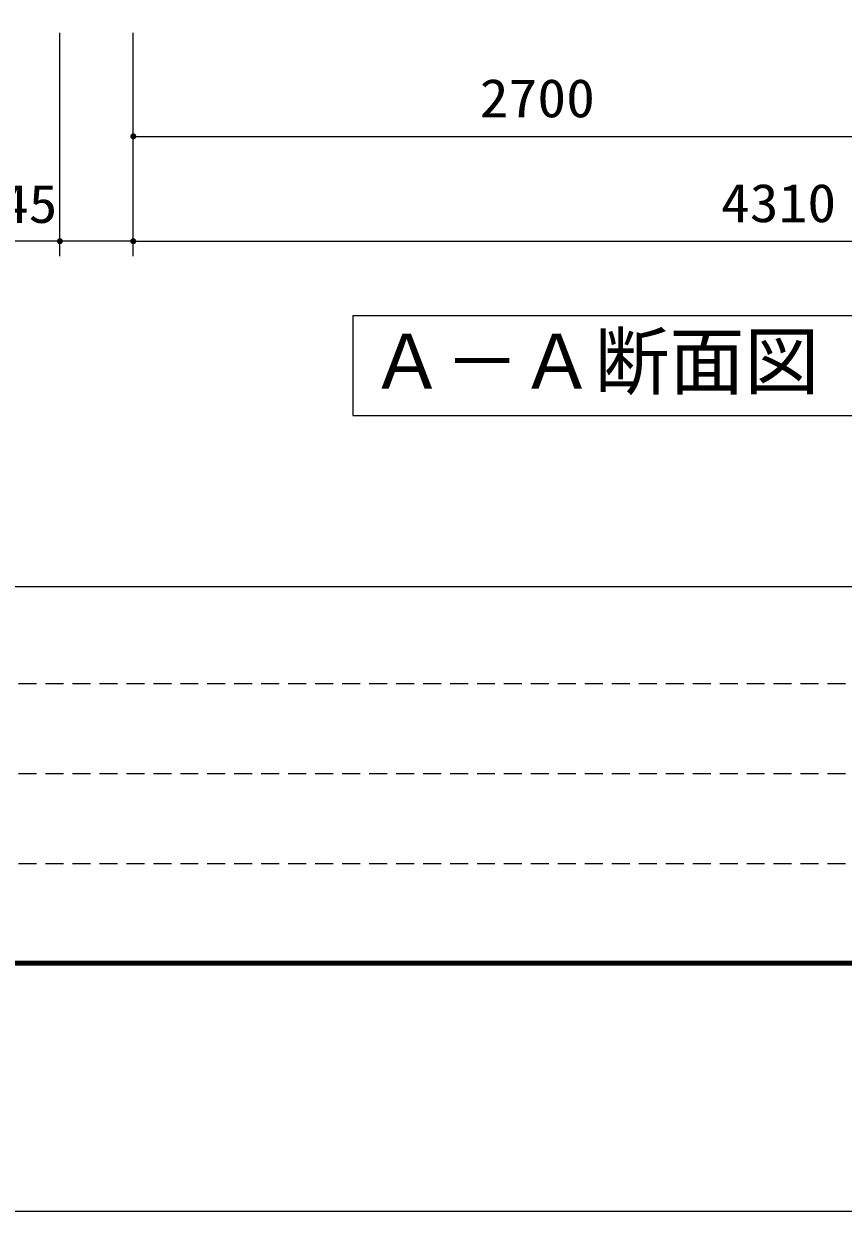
# Model space of a CAD drawing. Units: millimetres, scale not verified. Extents: x -14850 to 14850, y -10500 to 10500.
# Drawn here: x -10443 to -7708, y -10500 to -6536 of the extents above; entities that cross this region are included whole.
import ezdxf
from ezdxf.enums import TextEntityAlignment as Align

# ---------------------------------------------------------------- set-up
doc = ezdxf.new("R2010")
doc.units = ezdxf.units.MM
doc.header["$LTSCALE"] = 50
doc.linetypes.add('DASHED1', pattern=[1.8, 1.2, -0.6])
for name, color, linetype, lineweight in [('0-0_製作', 5, 'Continuous', 25), ('0-1_躯体', 3, 'Continuous', 25), ('0-7_図面枠', 7, 'Continuous', 25), ('0-8_Axis_waku', 7, 'Continuous', 25)]:
    doc.layers.add(name, color=color, linetype=linetype, lineweight=lineweight)
doc.styles.add('ＭＳ ゴシック', font='')
doc.styles.get('ＭＳ ゴシック').set_extended_font_data('MS Gothic')

msp = doc.modelspace()

# ---------------------------------------------------------------- linework, layer by layer
at = {"layer": '0-0_製作', "color": 2}
for p, q in [((-10322.04, -7311.9), (-10322.04, -6566.77)), ((-10077.04, -7311.9), (-10077.04, -6566.77)), ((-10077.04, -6911.9), (-7377.04, -6911.9)), ((-10322.04, -7261.9), (-10641.35, -7261.9)), ((-10077.04, -7261.9), (-10322.04, -7261.9)), ((-10077.04, -7261.9), (-5767.04, -7261.9))]:
    msp.add_line(p, q, dxfattribs=at)
at = {"layer": '0-0_製作'}
for points in [[(-10087.02, -6911.28), (-10077.04, -6911.9), (-10087.04, -6911.9)], [(-10087.04, -6911.9), (-10081.3, -6920.95), (-10086.96, -6913.16)], [(-10087.04, -6911.9), (-10080.13, -6921.41), (-10081.3, -6920.95)], [(-10077.04, -6911.9), (-10080.13, -6921.41), (-10087.04, -6911.9)], [(-10086.86, -6910.03), (-10077.04, -6911.9), (-10087.02, -6911.28)], [(-10086.96, -6913.16), (-10082.4, -6920.35), (-10086.73, -6914.39)], [(-10086.96, -6913.16), (-10081.3, -6920.95), (-10082.4, -6920.35)], [(-10086.55, -6908.81), (-10077.04, -6911.9), (-10086.86, -6910.03)], [(-10086.73, -6914.39), (-10083.42, -6919.61), (-10086.34, -6915.58)], [(-10086.73, -6914.39), (-10082.4, -6920.35), (-10083.42, -6919.61)], [(-10086.09, -6907.65), (-10077.04, -6911.9), (-10086.55, -6908.81)], [(-10086.34, -6915.58), (-10084.33, -6918.75), (-10085.8, -6916.72)], [(-10086.34, -6915.58), (-10083.42, -6919.61), (-10084.33, -6918.75)], [(-10085.48, -6906.54), (-10077.04, -6911.9), (-10086.09, -6907.65)], [(-10085.8, -6916.72), (-10084.33, -6918.75), (-10085.13, -6917.78)], [(-10084.75, -6905.53), (-10077.04, -6911.9), (-10085.48, -6906.54)], [(-10083.89, -6904.61), (-10077.04, -6911.9), (-10084.75, -6905.53)], [(-10082.92, -6903.81), (-10077.04, -6911.9), (-10083.89, -6904.61)], [(-10081.86, -6903.14), (-10077.04, -6911.9), (-10082.92, -6903.81)], [(-10081.86, -6903.14), (-10077.04, -6901.9), (-10077.04, -6911.9)], [(-10080.72, -6902.61), (-10077.04, -6901.9), (-10081.86, -6903.14)], [(-10079.53, -6902.22), (-10077.04, -6901.9), (-10080.72, -6902.61)], [(-10077.04, -6911.9), (-10078.91, -6921.73), (-10080.13, -6921.41)], [(-10078.29, -6901.98), (-10077.04, -6901.9), (-10079.53, -6902.22)], [(-10077.04, -6911.9), (-10077.67, -6921.88), (-10078.91, -6921.73)], [(-10077.04, -6911.9), (-10077.04, -6921.9), (-10077.67, -6921.88)], [(-10077.04, -6901.9), (-10067.04, -6911.9), (-10077.04, -6911.9)], [(-10076.41, -6901.92), (-10067.04, -6911.9), (-10077.04, -6901.9)], [(-10077.04, -6911.9), (-10075.79, -6921.82), (-10077.04, -6921.9)], [(-10077.04, -6911.9), (-10074.55, -6921.59), (-10075.79, -6921.82)], [(-10077.04, -6911.9), (-10073.36, -6921.2), (-10074.55, -6921.59)], [(-10077.04, -6911.9), (-10072.22, -6920.67), (-10073.36, -6921.2)], [(-10077.04, -6911.9), (-10071.16, -6919.99), (-10072.22, -6920.67)], [(-10067.04, -6911.9), (-10071.16, -6919.99), (-10077.04, -6911.9)], [(-10075.17, -6902.08), (-10067.04, -6911.9), (-10076.41, -6901.92)], [(-10073.95, -6902.39), (-10067.04, -6911.9), (-10075.17, -6902.08)], [(-10072.78, -6902.85), (-10067.04, -6911.9), (-10073.95, -6902.39)], [(-10072.78, -6902.85), (-10067.12, -6910.65), (-10067.04, -6911.9)], [(-10071.68, -6903.46), (-10067.12, -6910.65), (-10072.78, -6902.85)], [(-10071.68, -6903.46), (-10067.36, -6909.42), (-10067.12, -6910.65)], [(-10070.67, -6904.2), (-10067.36, -6909.42), (-10071.68, -6903.46)], [(-10067.04, -6911.9), (-10070.2, -6919.19), (-10071.16, -6919.99)], [(-10070.67, -6904.2), (-10067.74, -6908.22), (-10067.36, -6909.42)], [(-10069.75, -6905.06), (-10067.74, -6908.22), (-10070.67, -6904.2)], [(-10067.04, -6911.9), (-10069.34, -6918.28), (-10070.2, -6919.19)], [(-10069.75, -6905.06), (-10068.28, -6907.09), (-10067.74, -6908.22)], [(-10068.95, -6906.03), (-10068.28, -6907.09), (-10069.75, -6905.06)], [(-10067.04, -6911.9), (-10068.6, -6917.26), (-10069.34, -6918.28)], [(-10067.04, -6911.9), (-10067.99, -6916.16), (-10068.6, -6917.26)], [(-10067.04, -6911.9), (-10067.53, -6914.99), (-10067.99, -6916.16)], [(-10067.04, -6911.9), (-10067.22, -6913.78), (-10067.53, -6914.99)], [(-10067.04, -6911.9), (-10067.06, -6912.53), (-10067.22, -6913.78)], [(-10327.92, -7253.81), (-10322.04, -7261.9), (-10328.89, -7254.61)], [(-10326.86, -7253.14), (-10322.04, -7261.9), (-10327.92, -7253.81)], [(-10326.86, -7253.14), (-10322.04, -7251.9), (-10322.04, -7261.9)], [(-10325.72, -7252.61), (-10322.04, -7251.9), (-10326.86, -7253.14)], [(-10324.53, -7252.22), (-10322.04, -7251.9), (-10325.72, -7252.61)], [(-10323.29, -7251.98), (-10322.04, -7251.9), (-10324.53, -7252.22)], [(-10322.04, -7251.9), (-10312.04, -7261.9), (-10322.04, -7261.9)], [(-10321.41, -7251.92), (-10312.04, -7261.9), (-10322.04, -7251.9)], [(-10320.17, -7252.08), (-10312.04, -7261.9), (-10321.41, -7251.92)], [(-10318.95, -7252.39), (-10312.04, -7261.9), (-10320.17, -7252.08)], [(-10317.78, -7252.85), (-10312.04, -7261.9), (-10318.95, -7252.39)], [(-10317.78, -7252.85), (-10312.12, -7260.65), (-10312.04, -7261.9)], [(-10316.68, -7253.46), (-10312.12, -7260.65), (-10317.78, -7252.85)], [(-10316.68, -7253.46), (-10312.36, -7259.42), (-10312.12, -7260.65)], [(-10315.67, -7254.2), (-10312.36, -7259.42), (-10316.68, -7253.46)], [(-10082.92, -7253.81), (-10077.04, -7261.9), (-10083.89, -7254.61)], [(-10081.86, -7253.14), (-10077.04, -7261.9), (-10082.92, -7253.81)], [(-10081.86, -7253.14), (-10077.04, -7251.9), (-10077.04, -7261.9)], [(-10080.72, -7252.61), (-10077.04, -7251.9), (-10081.86, -7253.14)], [(-10079.53, -7252.22), (-10077.04, -7251.9), (-10080.72, -7252.61)], [(-10078.29, -7251.98), (-10077.04, -7251.9), (-10079.53, -7252.22)], [(-10077.04, -7251.9), (-10067.04, -7261.9), (-10077.04, -7261.9)], [(-10076.41, -7251.92), (-10067.04, -7261.9), (-10077.04, -7251.9)], [(-10075.17, -7252.08), (-10067.04, -7261.9), (-10076.41, -7251.92)], [(-10073.95, -7252.39), (-10067.04, -7261.9), (-10075.17, -7252.08)], [(-10072.78, -7252.85), (-10067.04, -7261.9), (-10073.95, -7252.39)], [(-10072.78, -7252.85), (-10067.12, -7260.65), (-10067.04, -7261.9)], [(-10071.68, -7253.46), (-10067.12, -7260.65), (-10072.78, -7252.85)], [(-10071.68, -7253.46), (-10067.36, -7259.42), (-10067.12, -7260.65)], [(-10070.67, -7254.2), (-10067.36, -7259.42), (-10071.68, -7253.46)], [(-10332.02, -7261.28), (-10322.04, -7261.9), (-10332.04, -7261.9)], [(-10332.04, -7261.9), (-10326.3, -7270.95), (-10331.96, -7263.16)], [(-10332.04, -7261.9), (-10325.13, -7271.41), (-10326.3, -7270.95)], [(-10322.04, -7261.9), (-10325.13, -7271.41), (-10332.04, -7261.9)], [(-10331.86, -7260.03), (-10322.04, -7261.9), (-10332.02, -7261.28)], [(-10331.96, -7263.16), (-10327.4, -7270.35), (-10331.73, -7264.39)], [(-10331.96, -7263.16), (-10326.3, -7270.95), (-10327.4, -7270.35)], [(-10331.55, -7258.81), (-10322.04, -7261.9), (-10331.86, -7260.03)], [(-10331.73, -7264.39), (-10328.42, -7269.61), (-10331.34, -7265.58)], [(-10331.73, -7264.39), (-10327.4, -7270.35), (-10328.42, -7269.61)], [(-10331.09, -7257.65), (-10322.04, -7261.9), (-10331.55, -7258.81)], [(-10331.34, -7265.58), (-10329.33, -7268.75), (-10330.8, -7266.72)], [(-10331.34, -7265.58), (-10328.42, -7269.61), (-10329.33, -7268.75)], [(-10330.48, -7256.54), (-10322.04, -7261.9), (-10331.09, -7257.65)], [(-10330.8, -7266.72), (-10329.33, -7268.75), (-10330.13, -7267.78)], [(-10329.75, -7255.53), (-10322.04, -7261.9), (-10330.48, -7256.54)], [(-10328.89, -7254.61), (-10322.04, -7261.9), (-10329.75, -7255.53)], [(-10322.04, -7261.9), (-10323.91, -7271.73), (-10325.13, -7271.41)], [(-10322.04, -7261.9), (-10322.67, -7271.88), (-10323.91, -7271.73)], [(-10322.04, -7261.9), (-10322.04, -7271.9), (-10322.67, -7271.88)], [(-10322.04, -7261.9), (-10320.79, -7271.82), (-10322.04, -7271.9)], [(-10322.04, -7261.9), (-10319.55, -7271.59), (-10320.79, -7271.82)], [(-10322.04, -7261.9), (-10318.36, -7271.2), (-10319.55, -7271.59)], [(-10322.04, -7261.9), (-10317.22, -7270.67), (-10318.36, -7271.2)], [(-10322.04, -7261.9), (-10316.16, -7269.99), (-10317.22, -7270.67)], [(-10312.04, -7261.9), (-10316.16, -7269.99), (-10322.04, -7261.9)], [(-10312.04, -7261.9), (-10315.2, -7269.19), (-10316.16, -7269.99)], [(-10315.67, -7254.2), (-10312.74, -7258.22), (-10312.36, -7259.42)], [(-10314.75, -7255.06), (-10312.74, -7258.22), (-10315.67, -7254.2)], [(-10312.04, -7261.9), (-10314.34, -7268.28), (-10315.2, -7269.19)], [(-10314.75, -7255.06), (-10313.28, -7257.09), (-10312.74, -7258.22)], [(-10313.95, -7256.03), (-10313.28, -7257.09), (-10314.75, -7255.06)], [(-10312.04, -7261.9), (-10313.6, -7267.26), (-10314.34, -7268.28)], [(-10312.04, -7261.9), (-10312.99, -7266.16), (-10313.6, -7267.26)], [(-10312.04, -7261.9), (-10312.53, -7264.99), (-10312.99, -7266.16)], [(-10312.04, -7261.9), (-10312.22, -7263.78), (-10312.53, -7264.99)], [(-10312.04, -7261.9), (-10312.06, -7262.53), (-10312.22, -7263.78)], [(-10087.02, -7261.28), (-10077.04, -7261.9), (-10087.04, -7261.9)], [(-10087.04, -7261.9), (-10081.3, -7270.95), (-10086.96, -7263.16)], [(-10087.04, -7261.9), (-10080.13, -7271.41), (-10081.3, -7270.95)], [(-10077.04, -7261.9), (-10080.13, -7271.41), (-10087.04, -7261.9)], [(-10086.86, -7260.03), (-10077.04, -7261.9), (-10087.02, -7261.28)], [(-10086.96, -7263.16), (-10082.4, -7270.35), (-10086.73, -7264.39)], [(-10086.96, -7263.16), (-10081.3, -7270.95), (-10082.4, -7270.35)], [(-10086.55, -7258.81), (-10077.04, -7261.9), (-10086.86, -7260.03)], [(-10086.73, -7264.39), (-10083.42, -7269.61), (-10086.34, -7265.58)], [(-10086.73, -7264.39), (-10082.4, -7270.35), (-10083.42, -7269.61)], [(-10086.09, -7257.65), (-10077.04, -7261.9), (-10086.55, -7258.81)], [(-10086.34, -7265.58), (-10084.33, -7268.75), (-10085.8, -7266.72)], [(-10086.34, -7265.58), (-10083.42, -7269.61), (-10084.33, -7268.75)], [(-10085.48, -7256.54), (-10077.04, -7261.9), (-10086.09, -7257.65)], [(-10085.8, -7266.72), (-10084.33, -7268.75), (-10085.13, -7267.78)], [(-10084.75, -7255.53), (-10077.04, -7261.9), (-10085.48, -7256.54)], [(-10083.89, -7254.61), (-10077.04, -7261.9), (-10084.75, -7255.53)], [(-10077.04, -7261.9), (-10078.91, -7271.73), (-10080.13, -7271.41)], [(-10077.04, -7261.9), (-10077.67, -7271.88), (-10078.91, -7271.73)], [(-10077.04, -7261.9), (-10077.04, -7271.9), (-10077.67, -7271.88)], [(-10077.04, -7261.9), (-10075.79, -7271.82), (-10077.04, -7271.9)], [(-10077.04, -7261.9), (-10074.55, -7271.59), (-10075.79, -7271.82)], [(-10077.04, -7261.9), (-10073.36, -7271.2), (-10074.55, -7271.59)], [(-10077.04, -7261.9), (-10072.22, -7270.67), (-10073.36, -7271.2)], [(-10077.04, -7261.9), (-10071.16, -7269.99), (-10072.22, -7270.67)], [(-10067.04, -7261.9), (-10071.16, -7269.99), (-10077.04, -7261.9)], [(-10067.04, -7261.9), (-10070.2, -7269.19), (-10071.16, -7269.99)], [(-10070.67, -7254.2), (-10067.74, -7258.22), (-10067.36, -7259.42)], [(-10069.75, -7255.06), (-10067.74, -7258.22), (-10070.67, -7254.2)], [(-10067.04, -7261.9), (-10069.34, -7268.28), (-10070.2, -7269.19)], [(-10069.75, -7255.06), (-10068.28, -7257.09), (-10067.74, -7258.22)], [(-10068.95, -7256.03), (-10068.28, -7257.09), (-10069.75, -7255.06)], [(-10067.04, -7261.9), (-10068.6, -7267.26), (-10069.34, -7268.28)], [(-10067.04, -7261.9), (-10067.99, -7266.16), (-10068.6, -7267.26)], [(-10067.04, -7261.9), (-10067.53, -7264.99), (-10067.99, -7266.16)], [(-10067.04, -7261.9), (-10067.22, -7263.78), (-10067.53, -7264.99)], [(-10067.04, -7261.9), (-10067.06, -7262.53), (-10067.22, -7263.78)]]:
    msp.add_solid(points, dxfattribs=at)
at = {"layer": '0-1_躯体'}
msp.add_line((-9343.95, -7510.1), (-6677.28, -7510.1), dxfattribs=at)
msp.add_lwpolyline([(-9343.95, -7510.1), (-9343.95, -7843.43), (-6677.28, -7843.43)], dxfattribs=at)
at = {"layer": '0-7_図面枠'}
msp.add_lwpolyline([(-14850, -10500), (14850, -10500), (14850, 10500), (-14850, 10500)], close=True, dxfattribs=at)
at = {"layer": '0-8_Axis_waku'}
for p, q in [((-12950, -8415), (14000, -8415)), ((14007, -9672.01), (-12957, -9672.01)), ((14006, -9671.01), (-12956, -9671.01)), ((14005, -9670.01), (-12955, -9670.01)), ((14004, -9669.01), (-12954, -9669.01)), ((14003, -9668.01), (-12953, -9668.01)), ((14002, -9667.01), (-12952, -9667.01)), ((14001, -9666.01), (-12951, -9666.01)), ((-12950, -9665), (14000, -9665)), ((14014, -9679.01), (-12964, -9679.01)), ((14013, -9678.01), (-12963, -9678.01)), ((14012, -9677.01), (-12962, -9677.01)), ((14011, -9676.01), (-12961, -9676.01)), ((14010, -9675.01), (-12960, -9675.01)), ((14009, -9674.01), (-12959, -9674.01)), ((14008, -9673.01), (-12958, -9673.01))]:
    msp.add_line(p, q, dxfattribs=at)
at = {"layer": '0-8_Axis_waku', "linetype": 'DASHED1'}
for p, q in [((400, -8740), (-12950, -8740)), ((400, -9040), (-12950, -9040)), ((400, -9340), (-12950, -9340))]:
    msp.add_line(p, q, dxfattribs=at)

# ---------------------------------------------------------------- texts
at = {"layer": '0-0_製作', "color": 4, "style": 'ＭＳ ゴシック', "width": 1.1}
for s, p in [('2700', (-8920.79, -6886.9)), ('245', (-10618.45, -7239.38)), ('4310', (-8115.79, -7236.9))]:
    msp.add_text(s, height=128.4, dxfattribs=at).set_placement(p, align=Align.BOTTOM_LEFT)
at = {"layer": '0-1_躯体', "color": 4, "style": 'ＭＳ ゴシック'}
msp.add_text('Ａ－Ａ断面図', height=183.3, dxfattribs=at).set_placement((-9288.06, -7809.03), align=Align.BOTTOM_LEFT)

doc.saveas('drawing.dxf')
